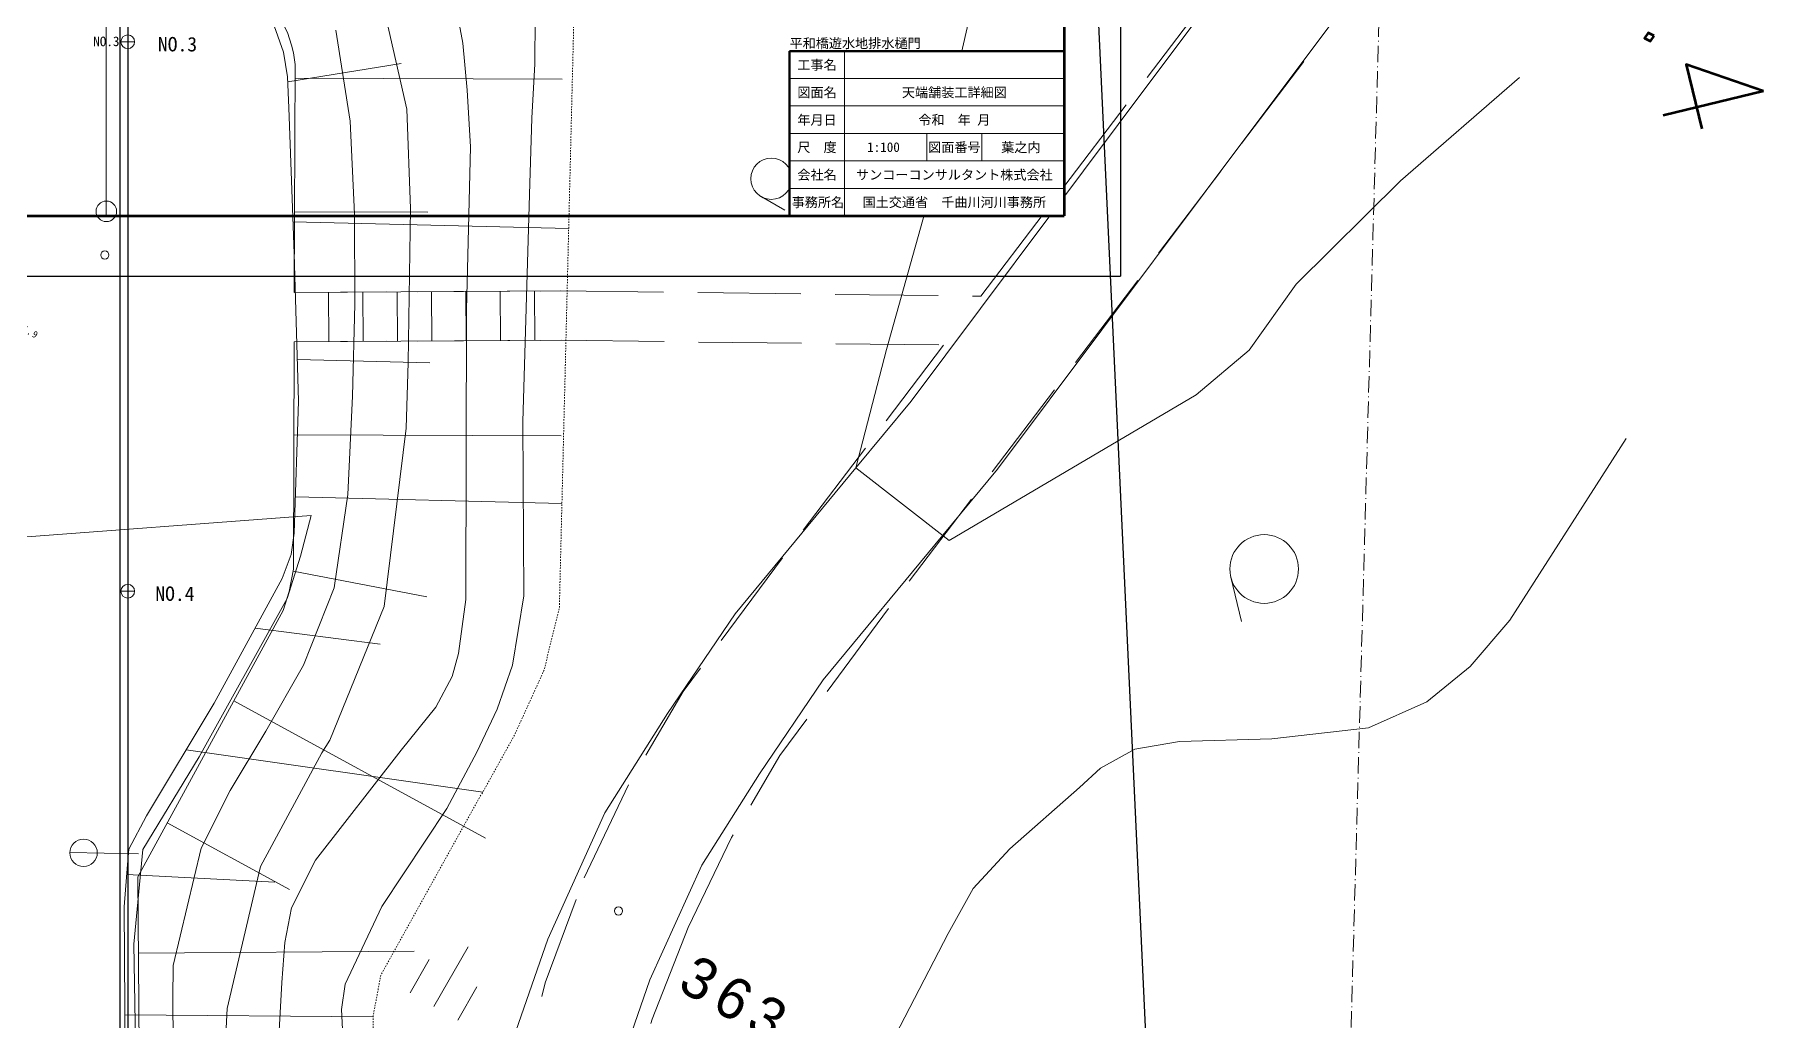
# Model space of a CAD drawing. Header units: millimetres. Extents: x 432273 to 1139245, y 170116 to 705940.
# Drawn here: x 761092 to 824030, y 348182 to 384063 of the extents above; entities that cross this region are included whole.
import ezdxf
from ezdxf.enums import TextEntityAlignment as Align

# ---------------------------------------------------------------- set-up
doc = ezdxf.new("R2010")
doc.units = ezdxf.units.MM
doc.header["$LTSCALE"] = 100
for name, pattern in [('561019', [1, 0.5, -0.5]), ('56301', [0.5, 0.25, -0.25]), ('SXF_一点短鎖線', [9.25, 6, -1.5, 0.25, -1.5]), ('SXF_跳び破線', [12, 6, -6])]:
    doc.linetypes.add(name, pattern=pattern)
doc.layers.get('Defpoints').update_dxf_attribs({"color": 153})
for name, color, linetype, lineweight in [('1103000', 8, 'Continuous', 18), ('D-BGD', 7, 'Continuous', 13), ('D-BMK', 2, 'SXF_一点短鎖線', 13), ('D-BMK-HTXT', 7, 'Continuous', 13), ('D-BYP-STR1', 2, 'Continuous', 13), ('D-BYP-STR2', 6, 'Continuous', 25), ('D-BYP-STR3', 3, 'Continuous', 25), ('D-BYP-TXT', 7, 'Continuous', 13), ('D-TTL', 2, 'Continuous', 140), ('D-TTL-FRAM', 2, 'Continuous', 50), ('D-TTL-LINE', 7, 'Continuous', 13), ('D-TTL-TXT', 7, 'Continuous', 13), ('●予備設計_LP横断', 7, 'Continuous', 13)]:
    doc.layers.add(name, color=color, linetype=linetype, lineweight=lineweight)
doc.styles.add('BIGFONT', font='txt', dxfattribs={"height": 0.2, "bigfont": 'BIGFONT'})
doc.styles.add('MS ゴシック', font='MS Gothic.ttf')
doc.styles.add('Style-WORKING', font='WORKING.shx')
doc.styles.add('ＭＳ ゴシック', font='MS Gothic.ttf')

# ---------------------------------------------------------------- blocks, each defined once
blk = doc.blocks.new('M2244_1')
at = {"layer": '1103000', "linetype": 'Continuous', "lineweight": 15}
blk.add_line((0, 0), (2.5, 0), dxfattribs=at)
blk.add_circle((2, -0.001), 0.5, dxfattribs=at)
blk = doc.blocks.new('M6331')
at = {"layer": '●予備設計_LP横断', "linetype": 'Continuous', "lineweight": 9}
blk.add_line((0, -0.75), (1, -0.75), dxfattribs=at)
blk.add_circle((0, 0), 0.75, dxfattribs=at)
blk = doc.blocks.new('M7312')
at = {"layer": '●予備設計_LP横断', "linetype": 'Continuous', "lineweight": 20}
blk.add_circle((0, -0.001), 0.15, dxfattribs=at)
blk = doc.blocks.new('M6334')
at = {"layer": '●予備設計_LP横断', "linetype": 'Continuous', "lineweight": 9}
for p, q in [((0, -1.25), (0, 1.25)), ((-1, -1.25), (-1, 0.15)), ((1, -1.25), (1, 0.15))]:
    blk.add_line(p, q, dxfattribs=at)
blk = doc.blocks.new('21311212131313131')
at = {"layer": 'D-BGD', "linetype": 'Continuous'}
for p, q in [((2651977.0374, -1185845.4771, 363585.9803), (2648944.8787, -1183639.482, 363561.9803)), ((2667757.5317, -1185907.7996), (2669368.4055, -1185480.8879)), ((2656021.8855, -1188785.9822, 363617.9803), (2652988.3695, -1186580.3841, 363593.9803)), ((2649638.1841, -1189332.742, 363585.9803), (2646606.0254, -1187126.7469, 363562.9803)), ((2660065.3762, -1191726.8843, 363648.9803), (2657031.8602, -1189521.2862, 363625.9803)), ((2653680.7145, -1192275.3984, 363617.9803), (2650649.036, -1190068.5261, 363593.9803)), ((2664108.867, -1194667.7863, 363680.9803), (2661075.8311, -1192461.3111, 363656.9803)), ((2657723.725, -1195217.1776, 363649.9803), (2654692.0465, -1193010.3054, 363625.9803)), ((2657726.3775, -1195518.4598, 363649.9803), (2657723.725, -1195217.1776, 363649.9803)), ((2668152.3577, -1197608.6884, 363712.9803), (2665119.3219, -1195402.2131, 363688.9803)), ((2657768.3838, -1200518.8631, 363646.9803), (2657736.2004, -1196768.7591, 363648.9803)), ((2662330.9123, -1198571.5517, 363683.9803), (2659531.772, -1196537.5811, 363659.9803)), ((2659564.9617, -1200464.9419, 363653.9803), (2659532.7783, -1196714.8379, 363659.9803)), ((2672221.8429, -1200512.5191, 363719.9803), (2669165.1303, -1198340.9639, 363719.9803)), ((2666376.2406, -1201511.1797, 363718.9803), (2663342.2444, -1199306.4587, 363692.9803)), ((2657809.9932, -1205517.909, 363642.9803), (2657778.6869, -1201768.2852, 363645.9803)), ((2659606.5711, -1205463.9878, 363646.9803), (2659575.2648, -1201714.364, 363652.9803)), ((2670450.4445, -1204408.4732, 363719.9803), (2667393.7319, -1202236.9181, 363719.9803)), ((2657851.9995, -1210518.3122, 363639.9803), (2657820.6932, -1206768.6885, 363641.9803)), ((2659648.5774, -1210464.3911, 363639.9803), (2659617.2711, -1206714.7673, 363644.9803)), ((2679189.2712, -1209214.0936, 363719.9803), (2675772.7026, -1207668.6475, 363680.9803)), ((2655539.8042, -1220310.4056), (2655577.5506, -1210271.3072)), ((2650316.6113, -1220347.2292), (2650146.3057, -1210620.6735)), ((2658108.5483, -1220212.278, 368399.9801), (2657851.9995, -1210518.3122, 363639.9803)), ((2657871.2502, -1211239.0947, 363993.9803), (2657851.9995, -1210518.3122, 363639.9803)), ((2659904.294, -1220180.702, 368409.9801), (2659648.5774, -1210464.3911, 363639.9803)), ((2659668.3533, -1211207.1217, 364003.9803), (2659648.5774, -1210464.3911, 363639.9803)), ((2663294.6787, -1220110.0602), (2663119.5712, -1210392.2762)), ((2665550.7084, -1220016.4208), (2665587.2079, -1210308.9428)), ((2657877.1292, -1211465.7606, 364104.9803), (2659673.4574, -1211418.543, 364107.9803)), ((2657989.7008, -1215725.0077, 366196.9802), (2657900.6644, -1212359.8943, 364543.9803)), ((2657910.2577, -1212715.1378, 364718.9803), (2659706.5859, -1212667.9202, 364721.9803)), ((2659786.3236, -1215693.9119, 366206.9802), (2659697.7674, -1212327.9213, 364554.9803)), ((2673012.348, -1222100.9628), (2677819.0024, -1212841.7046)), ((2674830.0587, -1223799.4685), (2676145.5055, -1212972.9761)), ((2657943.3861, -1213964.515, 365331.9803), (2659739.7144, -1213917.2973, 365334.9803)), ((2657976.5146, -1215213.8921, 365945.9802), (2659771.9657, -1215166.1943, 365947.9802)), ((2660542.943, -1220050.735), (2660563.8178, -1215226.7691)), ((2668255.6928, -1220044.2108), (2669086.7884, -1215152.4036)), ((2655175.5034, -1220259.6755), (2655083.1477, -1215409.5551)), ((2682274.7341, -1225381.6781), (2681990.7799, -1215342.0985)), ((2650444.4247, -1220607.7313), (2649691.3403, -1216492.7035)), ((2658009.1629, -1216464.1465, 366558.9802), (2659805.4911, -1216416.9289, 366561.9802)), ((2658108.5483, -1220212.278, 368399.9801), (2658019.5119, -1216847.1646, 366747.9802)), ((2659904.294, -1220180.702, 368409.9801), (2659815.2576, -1216815.5886, 366757.9802)), ((2670350.1027, -1221384.8971), (2670840.507, -1216823.0613)), ((2684526.9952, -1225831.1862), (2684403.4154, -1216795.1095)), ((2658042.2914, -1217713.5237, 367172.9802), (2659838.2226, -1217664.9487, 367174.9802)), ((2658075.4198, -1218962.9008, 367785.9801), (2659871.3511, -1218914.3259, 367787.9801)), ((2677503.6158, -1224434.246), (2679841.701, -1219934.2066)), ((2679422.1538, -1225864.8007), (2679588.7473, -1220476.2567))]:
    blk.add_line(p, q, dxfattribs=at)
at = {"layer": 'D-BGD', "linetype": 'Continuous', "flags": 128}
for points in [[(2685097.1923, -1211673.0838), (2681445.8223, -1210496.1553), (2676812.9112, -1208517.4058), (2673146.7576, -1206307.4898), (2669466.1906, -1203919.8177), (2664061.6972, -1199635.3319), (2661592.2097, -1197678.0819), (2651374.3085, -1190349.2835), (2637086.397, -1180094.7061), (2639418.1833, -1176845.2606)], [(2639418.1833, -1176845.2606), (2653705.2176, -1187099.3578), (2664002.0443, -1194483.9034), (2666448.4951, -1196422.842), (2671802.1322, -1200666.9467), (2675269.0233, -1202915.984), (2678639.2782, -1204947.9535), (2682847.9627, -1206745.7673), (2686103.1179, -1207794.716)], [(2691570.549, -1225637.9312), (2680590.0773, -1225939.2039), (2679051.1147, -1225841.1634), (2678491.7102, -1225805.1137), (2677261.601, -1225188.7079), (2673112.2911, -1222818.0376), (2668527.3973, -1220439.2002), (2667643.1984, -1220123.8825), (2666873.7425, -1220032.1247), (2662058.7268, -1219974.9723), (2656686.9467, -1220243.4675), (2651396.9093, -1220552.1516), (2650264.0026, -1220618.2593), (2649373.4809, -1220785.1365), (2646882.9721, -1221723.4766), (2641907.2356, -1224479.7372), (2640534.4395, -1225267.2693), (2639095.3444, -1226092.6092), (2637865.9019, -1226659.9283), (2636920.2729, -1226852.4996), (2633919.1306, -1227070.105), (2614895.3663, -1227321.9859), (2598798.9372, -1227763.8917), (2577698.008, -1228369.8252)], [(2633919.1306, -1227070.105), (2636920.2729, -1226852.4996), (2637865.9019, -1226659.9283), (2639095.3444, -1226092.6092), (2640534.4395, -1225267.2693), (2641907.2356, -1224479.7372), (2646882.9721, -1221723.4766), (2649373.4809, -1220785.1365), (2650264.0026, -1220618.2593), (2651396.9093, -1220552.1516), (2656686.9467, -1220243.4675), (2662058.7268, -1219974.9723), (2666873.7425, -1220032.1247), (2667643.1984, -1220123.8825), (2668527.3973, -1220439.2002), (2673112.2911, -1222818.0376), (2677261.601, -1225188.7079), (2678491.7102, -1225805.1137), (2679051.1147, -1225841.1634), (2680590.0773, -1225939.2039)], [(2680590.0773, -1225939.2039), (2691570.549, -1225637.9312), (2704880.496, -1225273.4951), (2724478.1834, -1224643.7979), (2739722.9424, -1224431.0794), (2753900.8678, -1223976.3481), (2772080.7637, -1223443.7682), (2786048.1145, -1223223.7522), (2803466.5521, -1222745.1576), (2820671.7769, -1222451.9525), (2831012.6992, -1222215.5706)]]:
    blk.add_lwpolyline(points, dxfattribs=at)
for points, elevation in [([(2662413.4755, -1171625.2019), (2669108.2963, -1175714.2907), (2670825.6186, -1177127.5329), (2672144.5701, -1178674.9639), (2673143.6688, -1180783.7603), (2673613.7394, -1184287.9237), (2673772.7757, -1187648.0362), (2674096.8804, -1189267.6118), (2674812.8686, -1190506.6189), (2675524.4232, -1191251.8423), (2677810.8179, -1193739.3017), (2679286.1522, -1195053.1317), (2680942.2941, -1195922.1442), (2685719.3306, -1198272.7832)], 362999.9804), ([(2585932.9745, -1216675.7279), (2588101.1732, -1215451.4996), (2590642.9994, -1213519.7782), (2594956.5435, -1210723.6396), (2597495.9363, -1209758.4787), (2599745.516, -1209124.8797), (2603702.4564, -1207961.0044), (2605582.3017, -1207053.1767), (2612225.4167, -1203085.8098), (2618499.4257, -1197962.1683), (2621671.4589, -1196424.4674), (2625252.3584, -1194987.471), (2629637.3756, -1194357.771), (2641461.8353, -1195042.9465), (2646409.4462, -1195601.3408), (2654684.044, -1197310.7093), (2659738.7434, -1198610.6109), (2664061.6972, -1199635.3319), (2666634.887, -1196188.5686), (2661155.4483, -1187307.4616), (2659480.3675, -1185408.8869), (2657051.5193, -1183754.3339), (2653204.034, -1180032.6426), (2649357.2048, -1175776.6326)], 362999.9804), ([(2685366.5121, -1217863.8628), (2684167.1782, -1217947.1876), (2683244.6864, -1217830.9343), (2680383.3364, -1216554.0943), (2676775.728, -1214262.2243), (2674697.9078, -1213215.9511), (2673113.9822, -1212510.7366), (2671503.7685, -1211982.6575), (2668970.1428, -1211627.391), (2662642.2508, -1211793.1491), (2654361.8688, -1211729.1096), (2651588.0888, -1211693.8289), (2649607.2616, -1211624.0843), (2647935.6245, -1211651.7796)], 363999.9803), ([(2687828.4859, -1220299.2356), (2683233.4191, -1220140.184), (2681767.6131, -1220060.5315), (2680499.1354, -1219849.4957), (2678755.7258, -1219004.532), (2674683.4035, -1215972.6039), (2673095.8124, -1214740.9652), (2671961.7109, -1214178.2577), (2671121.3387, -1213959.8947), (2669154.2314, -1213738.0556), (2658609.7653, -1213928.0223), (2652676.4151, -1213906.1937), (2650622.6763, -1214075.844), (2648912.0097, -1214262.2991), (2646642.0878, -1214733.1368)], 364999.9803), ([(2646999.0761, -1217344.3068), (2651358.5504, -1216246.8884), (2654970.0491, -1216043.0641), (2660573.2281, -1216014.109), (2662964.9054, -1216035.159), (2669466.3074, -1216701.9916), (2674369.5369, -1218572.2148), (2674845.7983, -1218858.019), (2679023.6242, -1221003.7519), (2684219.0906, -1222104.8253), (2686360.342, -1222168.9089)], 365999.9802), ([(2797589.9908, -1217100.9672), (2789691.9592, -1217777.4984), (2788233.7731, -1218875.1167), (2787290.6082, -1219962.8271), (2785985.6292, -1221861.4008), (2784897.0437, -1222275.5425), (2782816.8483, -1222314.4256), (2758125.5803, -1223012.643), (2729586.7561, -1224112.6491), (2701876.4754, -1224919.5057), (2693371.8236, -1225121.4455), (2681951.8825, -1225554.9289), (2678498.6988, -1225305.0425), (2675076.807, -1223325.7478), (2669253.2495, -1220235.7586), (2667695.6723, -1219784.3762), (2666216.6496, -1219422.7391), (2667297.4766, -1230728.5045), (2694173.4505, -1230069.1377), (2715993.1066, -1229378.986), (2724951.051, -1229034.1622)], 367999.9801), ([(2648539.8083, -1218896.8649), (2651832.5754, -1218311.0681), (2655216.0251, -1218078.1644), (2658491.9882, -1217991.6256), (2661834.6675, -1218012.292), (2665415.9477, -1218103.1554), (2668829.6666, -1218535.5041), (2671667.6584, -1219586.3697), (2674096.2933, -1220910.1948), (2676285.8471, -1222164.7001), (2678404.8232, -1223175.3616), (2682695.7505, -1224110.7277), (2683892.8183, -1224100.2648), (2687089.0687, -1224003.1493)], 366999.9802)]:
    blk.add_lwpolyline(points, dxfattribs=dict(at, elevation=elevation))
at = {"layer": 'D-BGD', "linetype": '561019', "flags": 128}
blk.add_lwpolyline([(2441034.3739, -1231115.2852), (2441014.949, -1230194.9008), (2441009.8382, -1229935.5942), (2440973.7998, -1228187.5674), (2440932.6506, -1226180.234), (2440890.6243, -1224172.4204), (2440849.475, -1222165.087), (2440838.0365, -1221607.0466), (2465396.9227, -1220738.3151), (2502568.1938, -1220258.7543), (2502893.2618, -1220254.3025), (2505968.9706, -1220281.5844), (2533646.6748, -1220529.6704), (2555247.3327, -1219423.2209), (2574682.3776, -1218318.0141), (2575877.9982, -1218262.2975), (2607350.0318, -1216798.0533), (2630746.0107, -1217401.774), (2633752.1022, -1217183.4579), (2635812.956, -1216221.9558), (2646480.1569, -1210237.1016), (2669388.8157, -1210323.2366), (2671678.4637, -1210836.7904), (2674039.248, -1211855.5625), (2682867.6468, -1216539.2122), (2684403.4154, -1216795.1095), (2705862.1412, -1215918.7715), (2722323.8586, -1215317.7261), (2764230.8114, -1214009.3989), (2772988.6009, -1213295.0741), (2774605.8721, -1213068.8912), (2777265.5539, -1211517.479), (2787744.4804, -1204699.9318), (2789344.3566, -1203582.9766), (2800889.1227, -1201996.8461), (2810456.4508, -1200682.5578), (2827286.2582, -1199498.6722), (2831012.6992, -1199215.4427)], dxfattribs=at)
at = {"layer": 'D-BGD', "linetype": 'Continuous', "extrusion": (0.060987, 0.08587, 0.994438), "elevation": 421580.1956}
blk.add_lwpolyline([(-2878788.6954, -527323.1148), (-2876700.8796, -527095.245), (-2875051.6653, -527095.245)], dxfattribs=at)
at = {"layer": 'D-BGD', "linetype": 'Continuous', "extrusion": (-0.103847, -0.202644, 0.973731), "elevation": 320024.8803}
blk.add_lwpolyline([(2935610.3857, 228815.2485), (2931984.3632, 228639.5813), (2931864.4352, 228643.973)], dxfattribs=at)
at = {"layer": 'D-BGD', "linetype": 'Continuous', "extrusion": (0.056604, 0.079729, 0.995208), "elevation": 417108.9155}
blk.add_lwpolyline([(-2879700.4786, -525858.8162), (-2877024.4654, -525572.4575), (-2875966.2925, -525572.4575)], dxfattribs=at)
at = {"layer": 'D-BGD', "linetype": 'Continuous', "extrusion": (-0.105469, -0.20622, 0.972805), "elevation": 319649.8557}
blk.add_lwpolyline([(2935730.6424, 227794.3016), (2939293.8582, 228226.0326), (2939450.8649, 228260.5711)], dxfattribs=at)
at = {"layer": 'D-BGD', "linetype": 'Continuous', "extrusion": (-0.145911, -0.383944, 0.911755), "elevation": 404968.8599}
blk.add_lwpolyline([(2938590.2222, -13221.1845), (2938075.6009, -13299.0937), (2934847.8616, -13396.4802)], dxfattribs=at)
at = {"layer": 'D-BGD', "linetype": 'Continuous'}
for points in [[(2658108.5483, -1220212.278, 368399.9801), (2649810.6115, -1220355.2356, 368349.9801), (2649396.2976, -1220424.8347, 368369.9801), (2649116.0549, -1220499.4271, 368379.9801), (2648653.7219, -1220656.7426, 368419.9801), (2639079.8998, -1225858.4267, 368259.9801), (2638011.3675, -1226310.9072, 368279.9801), (2636864.0818, -1226594.8709, 368299.9801), (2622041.867, -1227201.9312, 368509.9801), (2603420.9703, -1227667.5166, 368489.9801), (2583046.0721, -1228005.1242, 368469.9801), (2559313.1878, -1228624.9163, 368279.9801), (2520094.582, -1229522.7416, 368369.9801), (2506538.0364, -1229671.2376, 368369.9801), (2472330.7692, -1230473.761, 368359.9801), (2457041.9933, -1230871.01, 368249.9801), (2441605.9553, -1231016.6364, 367879.9801)], [(2658108.5483, -1220212.278, 368399.9801), (2649810.6115, -1220355.2356, 368349.9801), (2649396.2976, -1220424.8347, 368369.9801), (2649116.0549, -1220499.4271, 368379.9801), (2648653.7219, -1220656.7426, 368419.9801), (2639079.8998, -1225858.4267, 368259.9801), (2638011.3675, -1226310.9072, 368279.9801), (2636864.0818, -1226594.8709, 368299.9801)], [(2679492.4714, -1225466.0178, 368449.9801), (2669693.3416, -1220375.218, 368459.9801), (2668998.5268, -1220165.8562, 368489.9801), (2668184.6876, -1220028.1406, 368459.9801), (2659904.294, -1220180.702, 368409.9801)], [(2831012.6992, -1221709.8138, 368860.0125), (2804678.9325, -1222323.5434, 368789.9801), (2779911.8946, -1222833.2166, 368699.9801), (2755044.8486, -1223504.7489, 368689.9801), (2730306.4309, -1224087.0918, 368529.9801), (2705243.9123, -1224720.0174, 368449.9801), (2687287.7372, -1225241.6858, 368379.9801), (2679492.4714, -1225466.0178, 368449.9801), (2669693.3416, -1220375.218, 368459.9801), (2668998.5268, -1220165.8562, 368489.9801), (2668184.6876, -1220028.1406, 368459.9801), (2659904.294, -1220180.702, 368409.9801)], [(2679492.4714, -1225466.0178, 368449.9801), (2687287.7372, -1225241.6858, 368379.9801), (2705243.9123, -1224720.0174, 368449.9801), (2730306.4309, -1224087.0918, 368529.9801), (2755044.8486, -1223504.7489, 368689.9801), (2779911.8946, -1222833.2166, 368699.9801), (2804678.9325, -1222323.5434, 368789.9801), (2831012.6992, -1221709.8138, 368860.0125)]]:
    blk.add_polyline3d(points, dxfattribs=at)
for centre, radius in [((2667437.4949, -1184700.0045), 1249.8749), ((2655300.7168, -1227111.4502, 368209.9801), 375)]:
    blk.add_circle(centre, radius, dxfattribs=at)
at = {"layer": 'D-BMK', "linetype": 'SXF_一点短鎖線', "flags": 128}
blk.add_lwpolyline([(2358657.0594, -1232509.0485), (2831012.6992, -1222672.879)], dxfattribs=at)
at = {"layer": 'D-BMK-HTXT', "color": 7, "linetype": 'Continuous', "lineweight": 13}
for p, q in [((2669114.9711, -1226294.2352, 0), (2669104.5615, -1225794.3436, 0)), ((2649119.306, -1226710.618, 65818.5963), (2649108.8964, -1226210.7263, -65818.5963))]:
    blk.add_line(p, q, dxfattribs=at)
for centre in [(2669109.7663, -1226044.2894, 0), (2649114.1012, -1226460.6722, 0)]:
    blk.add_circle(centre, 250, dxfattribs=at)
at = {"layer": 'D-BYP-STR2', "flags": 128}
blk.add_lwpolyline([(2582128.6229, -1227855.5544), (2831012.6992, -1222672.879)], dxfattribs=at)
at = {"layer": 'D-BYP-STR2', "ltscale": 1500, "flags": 128}
blk.add_lwpolyline([(2559995.2108, -1229183.8133), (2581672.1455, -1231096.6869, 0.02634359), (2582724.6241, -1231130.2244), (2588239.7219, -1231015.3802, 0.0353635146), (2589646.5834, -1230886.2662), (2609257.3932, -1227676.8846, -0.0353635146), (2610664.2548, -1227547.7705), (2831012.6992, -1222959.3246)], format="xyb", dxfattribs=at)
at = {"layer": 'Defpoints', "linetype": 'Continuous', "flags": 128}
blk.add_lwpolyline([(2358657.0594, -1194799.6502), (2527728.8742, -1199242.0985), (2831012.6992, -1178777.6202)], dxfattribs=at)
at = {"layer": 'D-BGD', "linetype": 'Continuous', "lineweight": 9, "xscale": 1000, "yscale": 1000, "zscale": 1000, "rotation": 61.30205960440028}
for name, p in [('M6331', (2653610.0115, -1202933.6728)), ('M6334', (2682890.867, -1213985.5955))]:
    blk.add_blockref(name, p, dxfattribs=at)
at = {"layer": 'D-BGD', "linetype": 'Continuous', "lineweight": 20, "xscale": 1000, "yscale": 1000, "zscale": 1000, "rotation": 61.30205960440028}
for p in [(2680368.4743, -1207940.9488, 363379.9804), (2656891.2713, -1227133.9905, 367858.9801)]:
    blk.add_blockref('M7312', p, dxfattribs=at)
at = {"layer": 'D-BGD', "linetype": 'Continuous', "lineweight": 15, "xscale": 1000, "yscale": 1000, "zscale": 1000, "rotation": 270.0404517989679}
blk.add_blockref('M2244_1', (2678660.0845, -1225453.8131), dxfattribs=at)
at = {"layer": 'D-BGD', "linetype": 'Continuous', "style": 'BIGFONT'}
blk.add_text('363.4', height=3749.9998, rotation=14.862356431, dxfattribs=at).set_placement((2637735.0674, -1173936.7734))
at = {"layer": 'D-BGD', "linetype": 'Continuous', "attachment_point": 7, "rotation": 61.302059604, "line_spacing_factor": 0.722892}
for s, insert, char_height, style in [('\\T1.281;363.4', (2683175.5591, -1205797.1179), 1499.999919, 'Style-WORKING'), ('\\T1.287;367.9', (2659485.7697, -1230516.5093), 250, 'MS ゴシック')]:
    blk.add_mtext(s, dxfattribs=dict(at, insert=insert, char_height=char_height, style=style))
at = {"layer": 'D-BMK-HTXT', "color": 7, "style": 'ＭＳ ゴシック'}
blk.add_text('NO.4', height=525, rotation=91.19293497, dxfattribs=at).set_placement((2669437.6026, -1225034.7637, -329092.9815))
at = {"layer": 'Defpoints', "color": 7, "style": 'ＭＳ ゴシック'}
blk.add_text('NO.3', height=525, rotation=91.19293497, dxfattribs=at).set_placement((2649441.9375, -1225357.0104, -329092.9815))

msp = doc.modelspace()

# ---------------------------------------------------------------- linework, layer by layer
at = {"layer": 'D-BGD', "linetype": 'SXF_一点短鎖線'}
msp.add_line((810951.2, 417867.6, 354000), (807104.4, 278429.9, 354000), dxfattribs=at)
at = {"layer": 'D-BGD', "color": 6, "ltscale": 1500, "elevation": 354000, "flags": 128}
msp.add_lwpolyline([(763617.8, 472957.1), (761254, 451324.6, 0.0263436), (761198.6, 450273.1), (761198.6, 444756.8, 0.0353635), (761298.4, 443347.6), (764098.8, 423674.2, -0.0353635), (764198.6, 422264.9), (764198.5, 186939.8)], format="xyb", dxfattribs=at)
at = {"layer": 'D-BYP-STR1', "linetype": 'SXF_跳び破線', "ltscale": 0.2}
msp.add_line((764484.9, 377464.7, 354000), (764484.9, 426038.6, 354000), dxfattribs=at)
at = {"layer": 'D-BYP-STR1'}
msp.add_line((763698.5, 407434.8, 354000), (763698.5, 377464.7, 354000), dxfattribs=at)
at = {"layer": 'D-BYP-TXT'}
msp.add_line((764234.9, 383800.8, 354000), (764734.9, 383800.8, 354000), dxfattribs=at)
msp.add_circle((764484.9, 383800.8, 354000), 250, dxfattribs=at)
at = {"layer": 'Defpoints', "color": 1}
for p in [(800627.1, 434664.7, 354000), (716527.1, 375264.7, 354000)]:
    msp.add_line(p, (800627.1, 375264.7, 354000), dxfattribs=at)

# ---------------------------------------------------------------- block references
at = {"layer": 'D-BGD', "linetype": '56301', "rotation": 268.807065034117}
msp.add_blockref('21311212131313131', (2045832.1, 3006806.9, 354000), dxfattribs=at)

# ---------------------------------------------------------------- texts
at = {"layer": 'D-BYP-TXT', "insert": (763229.8, 383807.6, 354000), "char_height": 350, "attachment_point": 4, "rotation": 0.563701, "style": 'ＭＳ ゴシック'}
msp.add_mtext('NO.3 ', dxfattribs=at)

# ---------------------------------------------------------------- next in the draw order: wipeouts: each hides what was drawn before it
msp.add_wipeout([(788577.1, 383464.7), (798577.1, 383464.7), (798577.1, 377464.7), (788577.1, 377464.7)]).translate(0, 0, 354000).dxf.layer = 'D-BYP-STR3'

# ---------------------------------------------------------------- next in the draw order: linework, layer by layer
at = {"layer": 'D-TTL'}
for p in [(798577.1, 432464.7, 354000), (718577.1, 377464.7, 354000)]:
    msp.add_line(p, (798577.1, 377464.7, 354000), dxfattribs=at)
at = {"layer": 'D-TTL-FRAM'}
for p, q in [((788577.1, 377464.7, 354000), (788577.1, 383464.7, 354000)), ((788577.1, 383464.7, 354000), (798577.1, 383464.7, 354000))]:
    msp.add_line(p, q, dxfattribs=at)
at = {"layer": 'D-TTL-LINE'}
for p, q in [((790577.1, 377464.7, 354000), (790577.1, 383464.7, 354000)), ((788577.1, 382464.7, 354000), (798577.1, 382464.7, 354000)), ((788577.1, 381464.7, 354000), (798577.1, 381464.7, 354000)), ((788577.1, 380464.7, 354000), (798577.1, 380464.7, 354000)), ((793577.1, 379464.7, 354000), (793577.1, 380464.7, 354000)), ((795577.1, 379464.7, 354000), (795577.1, 380464.7, 354000)), ((788577.1, 379464.7, 354000), (798577.1, 379464.7, 354000)), ((788577.1, 378464.7, 354000), (798577.1, 378464.7, 354000))]:
    msp.add_line(p, q, dxfattribs=at)

# ---------------------------------------------------------------- next in the draw order: texts
at = {"layer": 'D-TTL-TXT', "style": 'MS ゴシック'}
msp.add_text('平和橋遊水地排水樋門', height=350, dxfattribs=at).set_placement((788577.1, 383464.7, 354000), align=Align.BOTTOM_LEFT)
for s, p in [('工事名', (789577.1, 382964.7, 354000)), ('図面名', (789577.1, 381964.7, 354000)), ('天端舗装工詳細図', (794577.1, 381964.7, 354000)), ('年月日', (789577.1, 380964.7, 354000)), ('令和  年 月', (794577.1, 380964.7, 354000)), ('尺\u3000度', (789577.1, 379964.7, 354000)), ('図面番号', (794577.1, 379964.7, 354000)), ('葉之内', (796996.9, 379964.7, 354000)), ('1:100', (791996.9, 379964.7, 354000)), ('会社名', (789577.1, 378964.7, 354000)), ('サンコーコンサルタント株式会社', (794577.1, 378964.7, 354000)), ('事務所名', (789609.2, 377964.7, 354000)), ('国土交通省\u3000千曲川河川事務所', (794577.1, 377964.7, 354000))]:
    msp.add_text(s, height=350, dxfattribs=at).set_placement(p, align=Align.MIDDLE)

doc.saveas('drawing.dxf')
